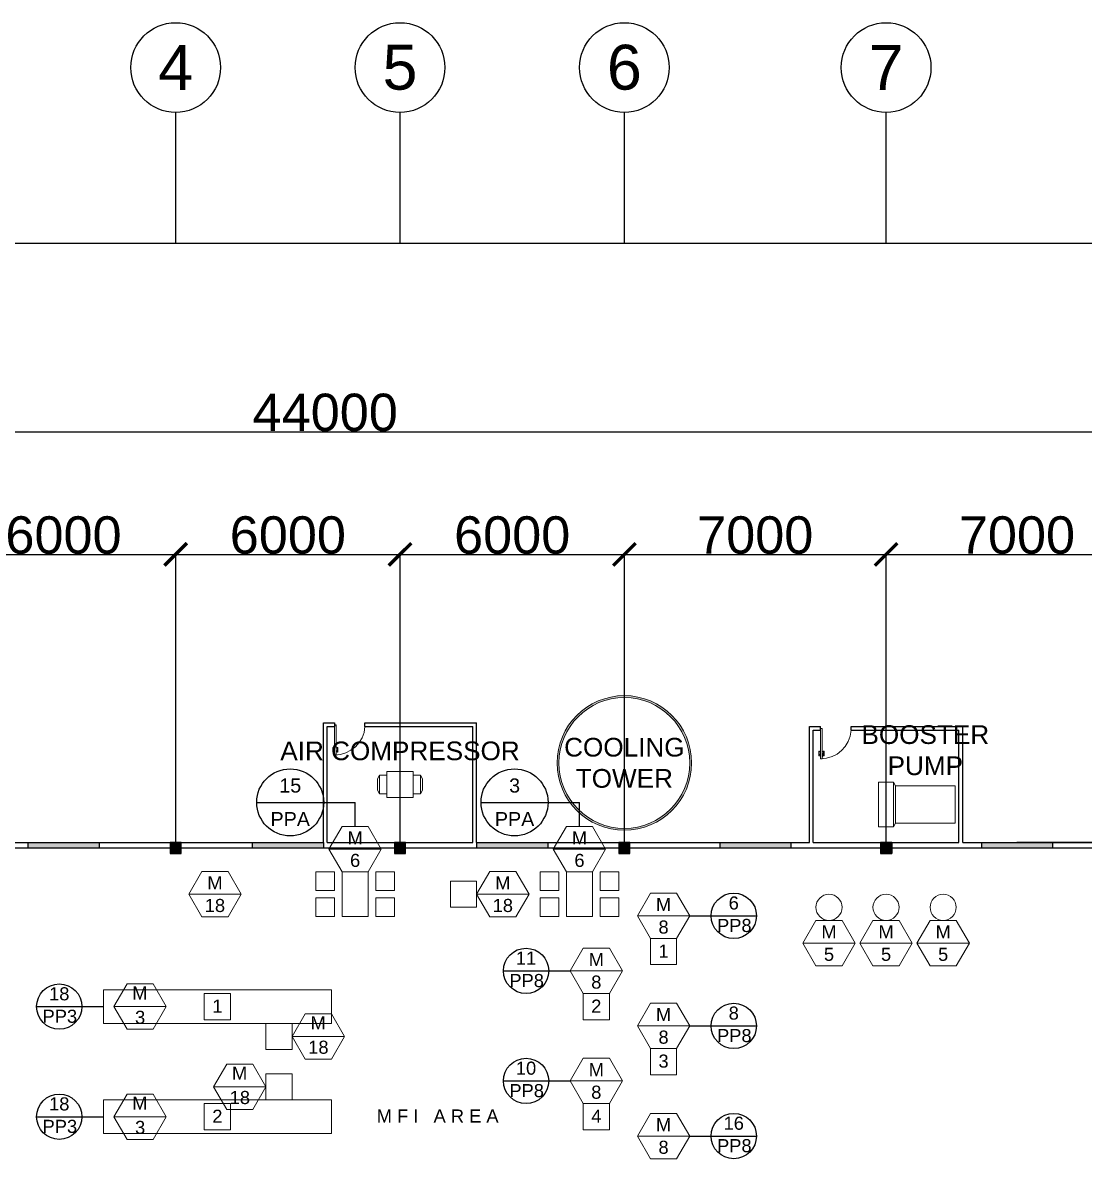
# Model space of a CAD drawing. Header units: millimetres. Extents: x 3339 to 2017737, y 4955 to 2748989.
# Drawn here: x 1591164 to 1619558, y 1300112 to 1330440 of the extents above; entities that cross this region are included whole.
import ezdxf

# ---------------------------------------------------------------- set-up
doc = ezdxf.new("R2010")
doc.units = ezdxf.units.MM
doc.header["$LTSCALE"] = 30
for name, color, linetype, lineweight in [('A-DETL-GENF', 92, 'Continuous', 13), ('A-DOOR', 31, 'Continuous', 13), ('MACHINE', 111, 'Continuous', 5)]:
    doc.layers.add(name, color=color, linetype=linetype, lineweight=lineweight)
for name, color, linetype in [('DIM LINES', 7, 'Continuous'), ('TEXT', 7, 'Continuous'), ('window', 92, 'Continuous')]:
    doc.layers.add(name, color=color, linetype=linetype)
doc.styles.get("Standard").update_dxf_attribs({"font": 'arial.ttf'})
doc.dimstyles.new('GREEN', dxfattribs={"dimtxt": 1000, "dimasz": 600, "dimexe": 0.18, "dimexo": 0.0625, "dimgap": 0.09, "dimtad": 2, "dimdec": 0, "dimzin": 0, "dimdsep": 46, "dimtxsty": 'Standard', "dimblk": 'ARCHTICK', "dimcen": 0.09, "dimclrd": 3, "dimclre": 3, "dimclrt": 2, "dimadec": 0, "dimazin": 0, "dimtfac": 1, "dimtdec": 0, "dimtofl": 0, "dimtmove": 0, "dimatfit": 3, "dimfxl": 1, "dimtolj": 1, "dimtzin": 0, "dimarcsym": 0})
pattern_1 = [(45, (1576202.29589, 1237541.24652), (-0.08838834765, 0.08838834765), [])]

# ---------------------------------------------------------------- blocks, each defined once
blk = doc.blocks.new('_ArchTick')
at = {"color": 0, "linetype": 'ByBlock', "const_width": 0.15}
blk.add_lwpolyline([(-0.5, -0.5), (0.5, 0.5)], dxfattribs=at)
blk = doc.blocks.new('*D861')
at = {"layer": 'Defpoints', "color": 0, "transparency": 16777216}
for p in [(1667256, 1324539), (1577256, 1308509), (1667256, 1301709)]:
    blk.add_point(p, dxfattribs=at)
at = {"layer": 'DIM LINES', "color": 3, "linetype": 'ByBlock', "lineweight": -2, "transparency": 16777216}
for p, q in [((1577256, 1308509), (1577256, 1324539)), ((1577256, 1324539), (1667256, 1324539)), ((1667256, 1301709), (1667256, 1324539))]:
    blk.add_line(p, q, dxfattribs=at)
at = {"layer": 'DIM LINES', "color": 3, "lineweight": -2, "transparency": 16777216, "xscale": 600, "yscale": 600, "zscale": 600, "rotation": 180}
blk.add_blockref('_ArchTick', (1577256, 1324539), dxfattribs=at)
at = {"layer": 'DIM LINES', "color": 3, "lineweight": -2, "transparency": 16777216, "xscale": 600, "yscale": 600, "zscale": 600}
blk.add_blockref('_ArchTick', (1667256, 1324539), dxfattribs=at)
at = {"layer": 'DIM LINES', "color": 2, "transparency": 16777216, "insert": (1622256, 1325050), "char_height": 1000, "attachment_point": 5}
blk.add_mtext('\\A1;90000', dxfattribs=at)
blk = doc.blocks.new('*D862')
at = {"layer": 'Defpoints', "color": 0, "transparency": 16777216}
for p in [(1621256, 1319497), (1577256, 1308509), (1621256, 1289653)]:
    blk.add_point(p, dxfattribs=at)
at = {"layer": 'DIM LINES', "color": 3, "linetype": 'ByBlock', "lineweight": -2, "transparency": 16777216}
for p, q in [((1577256, 1308509), (1577256, 1319497)), ((1577256, 1319497), (1621256, 1319497)), ((1621256, 1289654), (1621256, 1319497))]:
    blk.add_line(p, q, dxfattribs=at)
at = {"layer": 'DIM LINES', "color": 3, "lineweight": -2, "transparency": 16777216, "xscale": 600, "yscale": 600, "zscale": 600, "rotation": 180}
blk.add_blockref('_ArchTick', (1577256, 1319497), dxfattribs=at)
at = {"layer": 'DIM LINES', "color": 3, "lineweight": -2, "transparency": 16777216, "xscale": 600, "yscale": 600, "zscale": 600}
blk.add_blockref('_ArchTick', (1621256, 1319497), dxfattribs=at)
at = {"layer": 'DIM LINES', "color": 2, "transparency": 16777216, "insert": (1599256, 1320008), "char_height": 1000, "attachment_point": 5}
blk.add_mtext('\\A1;44000', dxfattribs=at)
blk = doc.blocks.new('*D669')
at = {"layer": 'Defpoints', "color": 0, "transparency": 16777216}
for p in [(1595256, 1316216), (1589256, 1308509), (1595256, 1308509)]:
    blk.add_point(p, dxfattribs=at)
at = {"layer": 'DIM LINES', "color": 3, "linetype": 'ByBlock', "lineweight": -2, "transparency": 16777216}
for p, q in [((1589256, 1308509), (1589256, 1316216)), ((1589256, 1316216), (1595256, 1316216)), ((1595256, 1308509), (1595256, 1316216))]:
    blk.add_line(p, q, dxfattribs=at)
at = {"layer": 'DIM LINES', "color": 3, "lineweight": -2, "transparency": 16777216, "xscale": 600, "yscale": 600, "zscale": 600, "rotation": 180}
blk.add_blockref('_ArchTick', (1589256, 1316216), dxfattribs=at)
at = {"layer": 'DIM LINES', "color": 3, "lineweight": -2, "transparency": 16777216, "xscale": 600, "yscale": 600, "zscale": 600}
blk.add_blockref('_ArchTick', (1595256, 1316216), dxfattribs=at)
at = {"layer": 'DIM LINES', "color": 2, "transparency": 16777216, "insert": (1592256, 1316727), "char_height": 1000, "attachment_point": 5}
blk.add_mtext('\\A1;6000', dxfattribs=at)
blk = doc.blocks.new('*D670')
at = {"layer": 'Defpoints', "color": 0, "transparency": 16777216}
for p in [(1601256, 1316216), (1595256, 1308509), (1601256, 1308509)]:
    blk.add_point(p, dxfattribs=at)
at = {"layer": 'DIM LINES', "color": 3, "linetype": 'ByBlock', "lineweight": -2, "transparency": 16777216}
for p, q in [((1595256, 1308509), (1595256, 1316217)), ((1595256, 1316216), (1601256, 1316216)), ((1601256, 1308509), (1601256, 1316217))]:
    blk.add_line(p, q, dxfattribs=at)
at = {"layer": 'DIM LINES', "color": 3, "lineweight": -2, "transparency": 16777216, "xscale": 600, "yscale": 600, "zscale": 600, "rotation": 180}
blk.add_blockref('_ArchTick', (1595256, 1316216), dxfattribs=at)
at = {"layer": 'DIM LINES', "color": 3, "lineweight": -2, "transparency": 16777216, "xscale": 600, "yscale": 600, "zscale": 600}
blk.add_blockref('_ArchTick', (1601256, 1316216), dxfattribs=at)
at = {"layer": 'DIM LINES', "color": 2, "transparency": 16777216, "insert": (1598256, 1316727), "char_height": 1000, "attachment_point": 5}
blk.add_mtext('\\A1;6000', dxfattribs=at)
blk = doc.blocks.new('*D671')
at = {"layer": 'Defpoints', "color": 0, "transparency": 16777216}
for p in [(1607256, 1316216), (1601256, 1308509), (1607256, 1308509)]:
    blk.add_point(p, dxfattribs=at)
at = {"layer": 'DIM LINES', "color": 3, "linetype": 'ByBlock', "lineweight": -2, "transparency": 16777216}
for p, q in [((1601256, 1308509), (1601256, 1316217)), ((1601256, 1316216), (1607256, 1316216)), ((1607256, 1308509), (1607256, 1316217))]:
    blk.add_line(p, q, dxfattribs=at)
at = {"layer": 'DIM LINES', "color": 3, "lineweight": -2, "transparency": 16777216, "xscale": 600, "yscale": 600, "zscale": 600, "rotation": 180}
blk.add_blockref('_ArchTick', (1601256, 1316216), dxfattribs=at)
at = {"layer": 'DIM LINES', "color": 3, "lineweight": -2, "transparency": 16777216, "xscale": 600, "yscale": 600, "zscale": 600}
blk.add_blockref('_ArchTick', (1607256, 1316216), dxfattribs=at)
at = {"layer": 'DIM LINES', "color": 2, "transparency": 16777216, "insert": (1604256, 1316727), "char_height": 1000, "attachment_point": 5}
blk.add_mtext('\\A1;6000', dxfattribs=at)
blk = doc.blocks.new('*D672')
at = {"layer": 'Defpoints', "color": 0, "transparency": 16777216}
for p in [(1614256, 1316216), (1607256, 1308509), (1614256, 1308509)]:
    blk.add_point(p, dxfattribs=at)
at = {"layer": 'DIM LINES', "color": 3, "linetype": 'ByBlock', "lineweight": -2, "transparency": 16777216}
for p, q in [((1607256, 1308509), (1607256, 1316217)), ((1607256, 1316216), (1614256, 1316216)), ((1614256, 1308509), (1614256, 1316217))]:
    blk.add_line(p, q, dxfattribs=at)
at = {"layer": 'DIM LINES', "color": 3, "lineweight": -2, "transparency": 16777216, "xscale": 600, "yscale": 600, "zscale": 600, "rotation": 180}
blk.add_blockref('_ArchTick', (1607256, 1316216), dxfattribs=at)
at = {"layer": 'DIM LINES', "color": 3, "lineweight": -2, "transparency": 16777216, "xscale": 600, "yscale": 600, "zscale": 600}
blk.add_blockref('_ArchTick', (1614256, 1316216), dxfattribs=at)
at = {"layer": 'DIM LINES', "color": 2, "transparency": 16777216, "insert": (1610756, 1316727), "char_height": 1000, "attachment_point": 5}
blk.add_mtext('\\A1;7000', dxfattribs=at)
blk = doc.blocks.new('*D673')
at = {"layer": 'Defpoints', "color": 0, "transparency": 16777216}
for p in [(1621256, 1316216), (1614256, 1308509), (1621256, 1308509)]:
    blk.add_point(p, dxfattribs=at)
at = {"layer": 'DIM LINES', "color": 3, "linetype": 'ByBlock', "lineweight": -2, "transparency": 16777216}
for p, q in [((1614256, 1308509), (1614256, 1316217)), ((1614256, 1316216), (1621256, 1316216)), ((1621256, 1308509), (1621256, 1316217))]:
    blk.add_line(p, q, dxfattribs=at)
at = {"layer": 'DIM LINES', "color": 3, "lineweight": -2, "transparency": 16777216, "xscale": 600, "yscale": 600, "zscale": 600, "rotation": 180}
blk.add_blockref('_ArchTick', (1614256, 1316216), dxfattribs=at)
at = {"layer": 'DIM LINES', "color": 3, "lineweight": -2, "transparency": 16777216, "xscale": 600, "yscale": 600, "zscale": 600}
blk.add_blockref('_ArchTick', (1621256, 1316216), dxfattribs=at)
at = {"layer": 'DIM LINES', "color": 2, "transparency": 16777216, "insert": (1617756, 1316727), "char_height": 1000, "attachment_point": 5}
blk.add_mtext('\\A1;7000', dxfattribs=at)
blk = doc.blocks.new('CIRCLE MACHINE')
at = {"layer": 'MACHINE'}
blk.add_circle((622326, 69232), 350, dxfattribs=at)
blk = doc.blocks.new('AIR COMPRESSOR')
at = {"layer": 'MACHINE'}
for p, q in [((610503, 72868), (611203, 72868)), ((610503, 72168), (610503, 72868)), ((611203, 72868), (611203, 72168)), ((610253, 72668), (610303, 72768)), ((610253, 72668), (610253, 72368)), ((610503, 72768), (610303, 72768)), ((610303, 72768), (610303, 72268)), ((610503, 72268), (610503, 72768)), ((611403, 72768), (611203, 72768)), ((611203, 72768), (611203, 72268)), ((611403, 72268), (611403, 72768)), ((611453, 72668), (611403, 72768)), ((611453, 72668), (611453, 72368)), ((610253, 72368), (610303, 72268)), ((610303, 72268), (610503, 72268)), ((611203, 72268), (611403, 72268)), ((611453, 72368), (611403, 72268)), ((611203, 72168), (610503, 72168))]:
    blk.add_line(p, q, dxfattribs=at)
blk = doc.blocks.new('COOLING TOWER')
at = {"layer": 'MACHINE'}
h = blk.add_hatch(dxfattribs=at)
h.set_pattern_fill('ANSI31', color=256)
h.set_pattern_definition([(45, (0, 0), (-0.088388347648, 0.088388347648), [])])
h.paths.add_polyline_path([(615053, 73095, 1), (618653, 73095, 1)])
h.paths.add_polyline_path([(618603, 73095, -1), (615103, 73095, -1)], flags=16)
for radius in [1800, 1750]:
    blk.add_circle((616853, 73095), radius, dxfattribs=at)
blk = doc.blocks.new('BOOSTER PUMP')
at = {"layer": 'MACHINE'}
for p, q in [((623652, 71382), (623652, 72582)), ((623652, 72582), (624052, 72582)), ((624052, 71382), (624052, 72582)), ((624102, 72482), (624052, 72582)), ((625702, 72482), (624102, 72482)), ((624102, 71482), (624102, 72482)), ((625702, 71482), (625702, 72482)), ((624052, 71382), (623652, 71382)), ((624102, 71482), (624052, 71382)), ((624102, 71482), (625702, 71482))]:
    blk.add_line(p, q, dxfattribs=at)

msp = doc.modelspace()

# ---------------------------------------------------------------- hatches: boundary and pattern name
h = msp.add_hatch(color=2)
h.dxf.hatch_style = 1
h.paths.add_polyline_path([(1595405.787, 1308509.357), (1595105.787, 1308509.357), (1595105.787, 1308209.357), (1595405.787, 1308209.357)])
h = msp.add_hatch(color=2)
h.dxf.hatch_style = 1
h.paths.add_polyline_path([(1601405.787, 1308509.357), (1601105.787, 1308509.357), (1601105.787, 1308209.357), (1601405.787, 1308209.357)])
h = msp.add_hatch(color=2)
h.dxf.hatch_style = 1
h.paths.add_polyline_path([(1607405.787, 1308509.357), (1607105.787, 1308509.357), (1607105.787, 1308209.357), (1607405.787, 1308209.357)])
h = msp.add_hatch(color=2)
h.dxf.hatch_style = 1
h.paths.add_polyline_path([(1614405.787, 1308509.357), (1614105.787, 1308509.357), (1614105.787, 1308209.357), (1614405.787, 1308209.357)])
at = {"layer": 'window'}
h = msp.add_hatch(dxfattribs=at)
h.set_pattern_fill('ANSI31', color=256)
h.set_pattern_definition(pattern_1)
h.paths.add_polyline_path([(1593205.787, 1308509.357), (1591305.787, 1308509.357), (1591305.787, 1308359.357), (1593205.787, 1308359.357)])
h = msp.add_hatch(dxfattribs=at)
h.set_pattern_fill('ANSI31', color=256)
h.set_pattern_definition(pattern_1)
h.paths.add_polyline_path([(1599205.787, 1308509.357), (1597305.787, 1308509.357), (1597305.787, 1308359.357), (1599205.787, 1308359.357)])
h = msp.add_hatch(dxfattribs=at)
h.set_pattern_fill('ANSI31', color=256)
h.set_pattern_definition(pattern_1)
h.paths.add_polyline_path([(1605205.787, 1308509.357), (1603305.787, 1308509.357), (1603305.787, 1308359.357), (1605205.787, 1308359.357)])
h = msp.add_hatch(dxfattribs=at)
h.set_pattern_fill('ANSI31', color=256)
h.set_pattern_definition(pattern_1)
h.paths.add_polyline_path([(1611705.787, 1308509.357), (1609805.787, 1308509.357), (1609805.787, 1308359.357), (1611705.787, 1308359.357)])
h = msp.add_hatch(dxfattribs=at)
h.set_pattern_fill('ANSI31', color=256)
h.set_pattern_definition(pattern_1)
h.paths.add_polyline_path([(1618705.787, 1308509.357), (1616805.787, 1308509.357), (1616805.787, 1308359.357), (1618705.787, 1308359.357)])

# ---------------------------------------------------------------- linework, layer by layer
for p, q in [((1595255.787, 1324539.478), (1595255.787, 1328039.478)), ((1601255.787, 1324539.478), (1601255.787, 1328039.478)), ((1607255.787, 1324539.838), (1607255.787, 1328039.838)), ((1614255.787, 1324539.478), (1614255.787, 1328039.478)), ((1599205.787, 1308509.357), (1599205.787, 1311709.357)), ((1599205.787, 1311709.357), (1599505.787, 1311709.357)), ((1599505.787, 1311709.357), (1599505.787, 1311609.357)), ((1600318.25, 1311709.357), (1603305.787, 1311709.357)), ((1600318.25, 1311609.357), (1600318.25, 1311709.357)), ((1603305.787, 1308509.357), (1603305.787, 1311709.357)), ((1599305.787, 1308509.357), (1599305.787, 1311609.357)), ((1599305.787, 1308509.357), (1599305.787, 1311609.357)), ((1599305.787, 1311609.357), (1599505.787, 1311609.357)), ((1599505.787, 1311659.357), (1599545.787, 1311659.357)), ((1600318.25, 1311609.357), (1603205.787, 1311609.357)), ((1603205.787, 1308509.357), (1603205.787, 1311609.357)), ((1612205.787, 1308509.357), (1612205.787, 1311609.357)), ((1612205.787, 1311609.357), (1612505.787, 1311609.357)), ((1612305.787, 1308509.357), (1612305.787, 1311509.357)), ((1612305.787, 1311509.357), (1612505.787, 1311509.357)), ((1612505.787, 1311509.357), (1612505.787, 1311609.357)), ((1613318.25, 1311609.357), (1616305.787, 1311609.357)), ((1613318.25, 1311509.357), (1613318.25, 1311609.357)), ((1613318.25, 1311509.357), (1616205.787, 1311509.357)), ((1616205.787, 1308509.357), (1616205.787, 1311509.357)), ((1616305.787, 1308509.357), (1616305.787, 1311609.357)), ((1597422.355, 1309581.504), (1599222.355, 1309581.504)), ((1599222.355, 1309581.504), (1600055.787, 1309581.504)), ((1600055.787, 1308936.108), (1600055.787, 1309581.504)), ((1603422.355, 1309581.504), (1605222.355, 1309581.504)), ((1605222.355, 1309581.504), (1606055.787, 1309581.504)), ((1606055.787, 1308936.108), (1606055.787, 1309581.504)), ((1620249.911, 1308359.357), (1590111.662, 1308359.357)), ((1609004.463, 1306546.227), (1609576.371, 1306546.227)), ((1609576.371, 1306546.227), (1610788.807, 1306546.227)), ((1604021.443, 1305073.553), (1605233.879, 1305073.553)), ((1605233.879, 1305073.553), (1605805.787, 1305073.553)), ((1591537.009, 1304117.335), (1592749.445, 1304117.335)), ((1592749.445, 1304117.335), (1593321.353, 1304117.335)), ((1609004.463, 1303600.878), (1609576.371, 1303600.878)), ((1609576.371, 1303600.878), (1610788.807, 1303600.878)), ((1604021.443, 1302128.204), (1605233.879, 1302128.204)), ((1605233.879, 1302128.204), (1605805.787, 1302128.204)), ((1591537.009, 1301171.986), (1592749.445, 1301171.986)), ((1592749.445, 1301171.986), (1593321.353, 1301171.986)), ((1609004.463, 1300655.529), (1609576.371, 1300655.529)), ((1609576.371, 1300655.529), (1610788.807, 1300655.529))]:
    msp.add_line(p, q)
at = {"color": 0}
for p, q in [((1590111.662, 1308509.357), (1599205.787, 1308509.357)), ((1599305.787, 1308509.357), (1603205.787, 1308509.357)), ((1603305.787, 1308509.357), (1612205.787, 1308509.357)), ((1612305.787, 1308509.357), (1616205.787, 1308509.357)), ((1614255.787, 1308509.357), (1614405.787, 1308509.357)), ((1614405.787, 1308509.357), (1614405.787, 1308209.357)), ((1616305.787, 1308509.357), (1620249.911, 1308509.357)), ((1620249.911, 1308509.357), (1617755.787, 1308509.357))]:
    msp.add_line(p, q, dxfattribs=at)
for points in [[(1595405.787, 1308509.357), (1595105.787, 1308509.357), (1595105.787, 1308209.357), (1595405.787, 1308209.357), (1595405.787, 1308509.357)], [(1601405.787, 1308509.357), (1601105.787, 1308509.357), (1601105.787, 1308209.357), (1601405.787, 1308209.357), (1601405.787, 1308509.357)], [(1607405.787, 1308509.357), (1607105.787, 1308509.357), (1607105.787, 1308209.357), (1607405.787, 1308209.357), (1607405.787, 1308509.357)], [(1614405.787, 1308509.357), (1614105.787, 1308509.357), (1614105.787, 1308209.357), (1614405.787, 1308209.357), (1614405.787, 1308509.357)]]:
    msp.add_lwpolyline(points, close=True)
at = {"color": 1}
for centre in [(1595255.787, 1329239.478), (1601255.787, 1329239.478), (1607255.787, 1329239.838), (1614255.787, 1329239.478)]:
    msp.add_circle(centre, 1200, dxfattribs=at)
for centre, radius in [((1598318.626, 1309581.504), 896.27), ((1604318.626, 1309581.504), 896.27), ((1610182.589, 1306546.227), 606.218), ((1604627.661, 1305073.553), 606.218), ((1592143.227, 1304117.335), 606.218), ((1610182.589, 1303600.878), 606.218), ((1604627.661, 1302128.204), 606.218), ((1592143.227, 1301171.986), 606.218), ((1610182.589, 1300655.529), 606.218)]:
    msp.add_circle(centre, radius)
at = {"layer": 'A-DETL-GENF'}
for p, q in [((1599454.987, 1311046.815), (1599454.987, 1310964.407)), ((1599474.148, 1311046.815), (1599454.987, 1311046.815)), ((1599466.434, 1311034.96), (1599454.987, 1311046.407)), ((1599454.987, 1310964.407), (1599466.434, 1310964.407)), ((1599467.687, 1310964.407), (1599454.987, 1310964.407)), ((1599454.987, 1310964.407), (1599454.987, 1310926.307)), ((1599454.987, 1310926.307), (1599467.687, 1310926.307)), ((1599466.434, 1310964.407), (1599466.434, 1311034.96)), ((1599466.434, 1311034.96), (1599474.148, 1311034.96)), ((1599467.687, 1310926.307), (1599467.687, 1310964.407)), ((1599467.687, 1310961.232), (1599467.687, 1310929.482)), ((1599499.437, 1310961.232), (1599467.687, 1310961.232)), ((1599467.687, 1310929.482), (1599499.437, 1310929.482)), ((1599474.148, 1311034.96), (1599474.148, 1311046.815)), ((1599505.787, 1311002.507), (1599499.437, 1310996.157)), ((1599499.437, 1310996.157), (1599499.437, 1310894.557)), ((1599499.437, 1310929.482), (1599499.437, 1310961.232)), ((1599499.437, 1310894.557), (1599505.787, 1310888.207)), ((1599505.787, 1310888.207), (1599505.787, 1311002.507)), ((1599552.137, 1310996.157), (1599545.787, 1311002.507)), ((1599545.787, 1311002.507), (1599545.787, 1310888.207)), ((1599545.787, 1310888.207), (1599552.137, 1310894.557)), ((1599552.137, 1310894.557), (1599552.137, 1310996.157)), ((1599583.887, 1310961.232), (1599552.137, 1310961.232)), ((1599552.137, 1310961.232), (1599552.137, 1310929.482)), ((1599552.137, 1310929.482), (1599583.887, 1310929.482)), ((1599596.587, 1311046.815), (1599577.426, 1311046.815)), ((1599577.426, 1311046.815), (1599577.426, 1311034.96)), ((1599577.426, 1311034.96), (1599585.14, 1311034.96)), ((1599583.887, 1310964.407), (1599583.887, 1310926.307)), ((1599596.587, 1310964.407), (1599583.887, 1310964.407)), ((1599583.887, 1310929.482), (1599583.887, 1310961.232)), ((1599583.887, 1310926.307), (1599596.587, 1310926.307)), ((1599585.14, 1311034.96), (1599596.587, 1311046.407)), ((1599585.14, 1311034.96), (1599585.14, 1310964.407)), ((1599585.14, 1310964.407), (1599596.587, 1310964.407)), ((1599596.587, 1310964.407), (1599596.587, 1311046.815)), ((1599596.587, 1310926.307), (1599596.587, 1310964.407)), ((1612454.987, 1310946.815), (1612454.987, 1310864.407)), ((1612474.148, 1310946.815), (1612454.987, 1310946.815)), ((1612466.434, 1310934.96), (1612454.987, 1310946.407)), ((1612454.987, 1310864.407), (1612466.434, 1310864.407)), ((1612467.687, 1310864.407), (1612454.987, 1310864.407)), ((1612454.987, 1310864.407), (1612454.987, 1310826.307)), ((1612454.987, 1310826.307), (1612467.687, 1310826.307)), ((1612466.434, 1310864.407), (1612466.434, 1310934.96)), ((1612466.434, 1310934.96), (1612474.148, 1310934.96)), ((1612467.687, 1310826.307), (1612467.687, 1310864.407)), ((1612467.687, 1310861.232), (1612467.687, 1310829.482)), ((1612499.437, 1310861.232), (1612467.687, 1310861.232)), ((1612467.687, 1310829.482), (1612499.437, 1310829.482)), ((1612474.148, 1310934.96), (1612474.148, 1310946.815)), ((1612505.787, 1310902.507), (1612499.437, 1310896.157)), ((1612499.437, 1310896.157), (1612499.437, 1310794.557)), ((1612499.437, 1310829.482), (1612499.437, 1310861.232)), ((1612499.437, 1310794.557), (1612505.787, 1310788.207)), ((1612505.787, 1310788.207), (1612505.787, 1310902.507)), ((1612552.137, 1310896.157), (1612545.787, 1310902.507)), ((1612545.787, 1310902.507), (1612545.787, 1310788.207)), ((1612545.787, 1310788.207), (1612552.137, 1310794.557)), ((1612552.137, 1310794.557), (1612552.137, 1310896.157)), ((1612583.887, 1310861.232), (1612552.137, 1310861.232)), ((1612552.137, 1310861.232), (1612552.137, 1310829.482)), ((1612552.137, 1310829.482), (1612583.887, 1310829.482)), ((1612596.587, 1310946.815), (1612577.426, 1310946.815)), ((1612577.426, 1310946.815), (1612577.426, 1310934.96)), ((1612577.426, 1310934.96), (1612585.14, 1310934.96)), ((1612583.887, 1310864.407), (1612583.887, 1310826.307)), ((1612596.587, 1310864.407), (1612583.887, 1310864.407)), ((1612583.887, 1310829.482), (1612583.887, 1310861.232)), ((1612583.887, 1310826.307), (1612596.587, 1310826.307)), ((1612585.14, 1310934.96), (1612596.587, 1310946.407)), ((1612585.14, 1310934.96), (1612585.14, 1310864.407)), ((1612585.14, 1310864.407), (1612596.587, 1310864.407)), ((1612596.587, 1310864.407), (1612596.587, 1310946.815)), ((1612596.587, 1310826.307), (1612596.587, 1310864.407))]:
    msp.add_line(p, q, dxfattribs=at)
at = {"layer": 'A-DOOR', "lineweight": 18}
for p, q in [((1599545.787, 1311659.357), (1599505.787, 1311659.357)), ((1599505.787, 1311659.357), (1599505.787, 1310845.357)), ((1599545.787, 1310845.357), (1599545.787, 1311659.357)), ((1612545.787, 1311559.357), (1612505.787, 1311559.357)), ((1612505.787, 1311559.357), (1612505.787, 1310745.357)), ((1612545.787, 1310745.357), (1612545.787, 1311559.357)), ((1599505.787, 1310845.357), (1599545.787, 1310845.357)), ((1612505.787, 1310745.357), (1612545.787, 1310745.357))]:
    msp.add_line(p, q, dxfattribs=at)
at = {"layer": 'A-DOOR'}
for centre in [(1599505.787, 1311659.357), (1612505.787, 1311559.357)]:
    msp.add_arc(centre, 814, 270, 356.4783863, dxfattribs=at)
at = {"layer": 'MACHINE'}
for p, q in [((1599355.787, 1308329.891), (1600755.787, 1308329.891)), ((1605355.787, 1308329.891), (1606755.787, 1308329.891)), ((1599005.787, 1307223.673), (1599005.787, 1307723.673)), ((1599005.787, 1307723.673), (1599505.787, 1307723.673)), ((1599505.787, 1307723.673), (1599505.787, 1307223.673)), ((1599705.787, 1306523.673), (1599705.787, 1307723.673)), ((1599705.787, 1307723.673), (1600405.787, 1307723.673)), ((1600405.787, 1307723.673), (1600405.787, 1306523.673)), ((1600605.787, 1307223.673), (1600605.787, 1307723.673)), ((1600605.787, 1307723.673), (1601105.787, 1307723.673)), ((1601105.787, 1307723.673), (1601105.787, 1307223.673)), ((1602605.787, 1307473.673), (1603305.787, 1307473.673)), ((1602605.787, 1306773.673), (1602605.787, 1307473.673)), ((1603305.787, 1307473.673), (1603305.787, 1306773.673)), ((1605005.787, 1307223.673), (1605005.787, 1307723.673)), ((1605005.787, 1307723.673), (1605505.787, 1307723.673)), ((1605505.787, 1307723.673), (1605505.787, 1307223.673)), ((1605705.787, 1306523.673), (1605705.787, 1307723.673)), ((1605705.787, 1307723.673), (1606405.787, 1307723.673)), ((1606405.787, 1307723.673), (1606405.787, 1306523.673)), ((1606605.787, 1307223.673), (1606605.787, 1307723.673)), ((1606605.787, 1307723.673), (1607105.787, 1307723.673)), ((1607105.787, 1307723.673), (1607105.787, 1307223.673)), ((1599505.787, 1307223.673), (1599005.787, 1307223.673)), ((1601105.787, 1307223.673), (1600605.787, 1307223.673)), ((1605505.787, 1307223.673), (1605005.787, 1307223.673)), ((1607105.787, 1307223.673), (1606605.787, 1307223.673)), ((1595605.787, 1307123.673), (1597005.787, 1307123.673)), ((1599005.787, 1306523.673), (1599005.787, 1307023.673)), ((1599005.787, 1307023.673), (1599505.787, 1307023.673)), ((1599505.787, 1307023.673), (1599505.787, 1306523.673)), ((1600605.787, 1306523.673), (1600605.787, 1307023.673)), ((1600605.787, 1307023.673), (1601105.787, 1307023.673)), ((1601105.787, 1307023.673), (1601105.787, 1306523.673)), ((1603305.787, 1307123.673), (1604705.787, 1307123.673)), ((1605005.787, 1306523.673), (1605005.787, 1307023.673)), ((1605005.787, 1307023.673), (1605505.787, 1307023.673)), ((1605505.787, 1307023.673), (1605505.787, 1306523.673)), ((1606605.787, 1306523.673), (1606605.787, 1307023.673)), ((1606605.787, 1307023.673), (1607105.787, 1307023.673)), ((1607105.787, 1307023.673), (1607105.787, 1306523.673)), ((1599505.787, 1306523.673), (1599005.787, 1306523.673)), ((1600405.787, 1306523.673), (1599705.787, 1306523.673)), ((1601105.787, 1306523.673), (1600605.787, 1306523.673)), ((1603305.787, 1306773.673), (1602605.787, 1306773.673)), ((1605505.787, 1306523.673), (1605005.787, 1306523.673)), ((1606405.787, 1306523.673), (1605705.787, 1306523.673)), ((1607105.787, 1306523.673), (1606605.787, 1306523.673)), ((1607604.463, 1306546.227), (1609004.463, 1306546.227)), ((1607954.463, 1305940.009), (1608654.463, 1305940.009)), ((1607954.463, 1305240.009), (1607954.463, 1305940.009)), ((1608654.463, 1305940.009), (1608654.463, 1305240.009)), ((1612028.822, 1305817.455), (1613428.822, 1305817.455)), ((1613555.787, 1305817.455), (1614955.787, 1305817.455)), ((1615082.751, 1305817.455), (1616482.751, 1305817.455)), ((1605805.787, 1305073.553), (1607205.787, 1305073.553)), ((1608654.463, 1305240.009), (1607954.463, 1305240.009)), ((1599421.353, 1304567.335), (1593321.353, 1304567.335)), ((1593321.353, 1304567.335), (1593321.353, 1303667.335)), ((1596021.353, 1304467.335), (1596721.353, 1304467.335)), ((1596021.353, 1303767.335), (1596021.353, 1304467.335)), ((1596721.353, 1304467.335), (1596721.353, 1303767.335)), ((1599421.353, 1303667.335), (1599421.353, 1304567.335)), ((1606155.787, 1304467.335), (1606855.787, 1304467.335)), ((1606155.787, 1303767.335), (1606155.787, 1304467.335)), ((1606855.787, 1304467.335), (1606855.787, 1303767.335)), ((1593604.205, 1304117.335), (1595004.205, 1304117.335)), ((1593321.353, 1303667.335), (1599421.353, 1303667.335)), ((1596721.353, 1303767.335), (1596021.353, 1303767.335)), ((1598371.353, 1303667.335), (1597371.353, 1303667.335)), ((1597671.353, 1303667.335), (1598371.353, 1303667.335)), ((1597671.353, 1302967.335), (1597671.353, 1303667.335)), ((1598371.353, 1303667.335), (1598371.353, 1302967.335)), ((1606855.787, 1303767.335), (1606155.787, 1303767.335)), ((1607604.463, 1303600.878), (1609004.463, 1303600.878)), ((1598371.353, 1303317.335), (1599771.353, 1303317.335)), ((1598371.353, 1302967.335), (1597671.353, 1302967.335)), ((1607954.463, 1302994.66), (1608654.463, 1302994.66)), ((1607954.463, 1302294.66), (1607954.463, 1302994.66)), ((1608654.463, 1302994.66), (1608654.463, 1302294.66)), ((1597671.353, 1302321.986), (1598371.353, 1302321.986)), ((1597671.353, 1301621.986), (1597671.353, 1302321.986)), ((1598371.353, 1302321.986), (1598371.353, 1301621.986)), ((1608654.463, 1302294.66), (1607954.463, 1302294.66)), ((1596271.353, 1301971.986), (1597671.353, 1301971.986)), ((1605805.787, 1302128.204), (1607205.787, 1302128.204)), ((1599421.353, 1301621.986), (1593321.353, 1301621.986)), ((1593321.353, 1301621.986), (1593321.353, 1300721.986)), ((1596021.353, 1301521.986), (1596721.353, 1301521.986)), ((1596021.353, 1300821.986), (1596021.353, 1301521.986)), ((1596721.353, 1301521.986), (1596721.353, 1300821.986)), ((1598371.353, 1301621.986), (1597671.353, 1301621.986)), ((1599421.353, 1300721.986), (1599421.353, 1301621.986)), ((1606155.787, 1301521.986), (1606855.787, 1301521.986)), ((1606155.787, 1300821.986), (1606155.787, 1301521.986)), ((1606855.787, 1301521.986), (1606855.787, 1300821.986)), ((1593604.205, 1301171.986), (1595004.205, 1301171.986)), ((1596721.353, 1300821.986), (1596021.353, 1300821.986)), ((1606855.787, 1300821.986), (1606155.787, 1300821.986)), ((1593321.353, 1300721.986), (1599421.353, 1300721.986)), ((1607604.463, 1300655.529), (1609004.463, 1300655.529))]:
    msp.add_line(p, q, dxfattribs=at)
for points in [[(1599705.787, 1308936.108), (1599355.787, 1308329.891), (1599705.787, 1307723.673), (1600405.787, 1307723.673), (1600755.787, 1308329.891), (1600405.787, 1308936.108)], [(1605705.787, 1308936.108), (1605355.787, 1308329.891), (1605705.787, 1307723.673), (1606405.787, 1307723.673), (1606755.787, 1308329.891), (1606405.787, 1308936.108)], [(1595955.787, 1307729.891), (1595605.787, 1307123.673), (1595955.787, 1306517.455), (1596655.787, 1306517.455), (1597005.787, 1307123.673), (1596655.787, 1307729.891)], [(1603655.787, 1307729.891), (1603305.787, 1307123.673), (1603655.787, 1306517.455), (1604355.787, 1306517.455), (1604705.787, 1307123.673), (1604355.787, 1307729.891)], [(1607954.463, 1307152.445), (1607604.463, 1306546.227), (1607954.463, 1305940.009), (1608654.463, 1305940.009), (1609004.463, 1306546.227), (1608654.463, 1307152.445)], [(1612378.822, 1306423.673), (1612028.822, 1305817.455), (1612378.822, 1305211.237), (1613078.822, 1305211.237), (1613428.822, 1305817.455), (1613078.822, 1306423.673)], [(1613905.787, 1306423.673), (1613555.787, 1305817.455), (1613905.787, 1305211.237), (1614605.787, 1305211.237), (1614955.787, 1305817.455), (1614605.787, 1306423.673)], [(1615432.751, 1306423.673), (1615082.751, 1305817.455), (1615432.751, 1305211.237), (1616132.751, 1305211.237), (1616482.751, 1305817.455), (1616132.751, 1306423.673)], [(1606155.787, 1305679.77), (1605805.787, 1305073.553), (1606155.787, 1304467.335), (1606855.787, 1304467.335), (1607205.787, 1305073.553), (1606855.787, 1305679.77)], [(1593954.205, 1304723.553), (1593604.205, 1304117.335), (1593954.205, 1303511.117), (1594654.205, 1303511.117), (1595004.205, 1304117.335), (1594654.205, 1304723.553)], [(1607954.463, 1304207.096), (1607604.463, 1303600.878), (1607954.463, 1302994.66), (1608654.463, 1302994.66), (1609004.463, 1303600.878), (1608654.463, 1304207.096)], [(1598721.353, 1303923.553), (1598371.353, 1303317.335), (1598721.353, 1302711.117), (1599421.353, 1302711.117), (1599771.353, 1303317.335), (1599421.353, 1303923.553)], [(1596621.353, 1302578.204), (1596271.353, 1301971.986), (1596621.353, 1301365.768), (1597321.353, 1301365.768), (1597671.353, 1301971.986), (1597321.353, 1302578.204)], [(1606155.787, 1302734.421), (1605805.787, 1302128.204), (1606155.787, 1301521.986), (1606855.787, 1301521.986), (1607205.787, 1302128.204), (1606855.787, 1302734.421)], [(1593954.205, 1301778.204), (1593604.205, 1301171.986), (1593954.205, 1300565.768), (1594654.205, 1300565.768), (1595004.205, 1301171.986), (1594654.205, 1301778.204)], [(1607954.463, 1301261.747), (1607604.463, 1300655.529), (1607954.463, 1300049.311), (1608654.463, 1300049.311), (1609004.463, 1300655.529), (1608654.463, 1301261.747)]]:
    msp.add_lwpolyline(points, close=True, dxfattribs=at)
for centre in [(1614255.787, 1306773.673), (1615782.751, 1306773.673)]:
    msp.add_circle(centre, 350, dxfattribs=at)
at = {"layer": 'window'}
for p, q in [((1591305.787, 1308509.357), (1591305.787, 1308359.357)), ((1593205.787, 1308509.357), (1593205.787, 1308359.357)), ((1597305.787, 1308509.357), (1597305.787, 1308359.357)), ((1599205.787, 1308509.357), (1599205.787, 1308359.357)), ((1603305.787, 1308509.357), (1603305.787, 1308359.357)), ((1605205.787, 1308509.357), (1605205.787, 1308359.357)), ((1609805.787, 1308509.357), (1609805.787, 1308359.357)), ((1611705.787, 1308509.357), (1611705.787, 1308359.357)), ((1616805.787, 1308509.357), (1616805.787, 1308359.357)), ((1618705.787, 1308509.357), (1618705.787, 1308359.357))]:
    msp.add_line(p, q, dxfattribs=at)

# ---------------------------------------------------------------- block references
for name in ['COOLING TOWER', 'AIR COMPRESSOR', 'BOOSTER PUMP']:
    msp.add_blockref(name, (990403.136, 1237541.247))
at = {"layer": 'MACHINE'}
msp.add_blockref('CIRCLE MACHINE', (990403.136, 1237541.247), dxfattribs=at)

# ---------------------------------------------------------------- texts
at = {"color": 1, "char_height": 1200, "attachment_point": 5}
for s, insert in [('4', (1595255.787, 1329239.478)), ('5', (1601255.787, 1329239.478)), ('6', (1607255.787, 1329239.838)), ('7', (1614255.787, 1329239.478))]:
    msp.add_mtext_dynamic_manual_height_columns(s, width=2400, gutter_width=1, heights=[2400], dxfattribs=dict(at, insert=insert))
for s, width, gutter_width, insert, char_height, attachment_point in [('\\pxqc,t0.39537;BOOSTER PUMP', 377.35925, 1886.796, (1615305.207, 1310973.506), 500, 5), ('\\pxqc,t0.39537;AIR COMPRESSOR', 6621.90872, 1886.796, (1601255.787, 1310955.31), 500, 5), ('\\pxqc,t0.39537;COOLING TOWER', 377.35925, 1886.796, (1607255.787, 1310636.471), 500, 5), ('15', 1374.9656, 1886.796, (1598320.491, 1310029.639), 377.3592, 5), ('3', 1374.9656, 1886.796, (1604320.491, 1310029.639), 377.359, 5), ('\\pxqc,t0.39537;PPA', 377.35925, 1886.796, (1598320.491, 1309133.369), 377.35925, 5), ('\\pxqc,t0.39537;PPA', 377.35925, 1886.796, (1604320.491, 1309133.369), 377.35925, 5), ('\\pxqc;6', 940.36339, 2757.711, (1609711.452, 1307063.943), 350, 1), ('\\pxqc,t0.39537;PP8', 377.35925, 1886.796, (1610009.039, 1306462.843), 350, 1), ('\\pxqc;11', 940.36339, 2757.711, (1604156.523, 1305591.268), 350, 1), ('\\pxqc,t0.39537;PP8', 377.35925, 1886.796, (1604454.111, 1304990.169), 350, 1), ('\\pxqc;18', 940.36339, 2757.711, (1591672.09, 1304635.051), 350, 1), ('\\pxqc;8', 940.36339, 2757.711, (1609711.452, 1304118.594), 350, 1), ('\\pxqc,t0.39537;PP3', 377.35925, 1886.796, (1591969.677, 1304033.951), 350, 1), ('\\pxqc,t0.39537;PP8', 377.35925, 1886.796, (1610009.039, 1303517.494), 350, 1), ('\\pxqc;10', 940.36339, 2757.711, (1604156.523, 1302645.919), 350, 1), ('\\pxqc,t0.39537;PP8', 377.35925, 1886.796, (1604454.111, 1302044.819), 350, 1), ('\\pxqc;18', 940.36339, 2757.711, (1591672.09, 1301689.702), 350, 1), ('\\pxqc,t0.39537;PP3', 377.35925, 1886.796, (1591969.677, 1301088.602), 350, 1), ('\\pxqc;16', 940.36339, 2757.711, (1609711.452, 1301173.245), 350, 1), ('\\pxqc,t0.39537;PP8', 377.35925, 1886.796, (1610009.039, 1300572.145), 350, 1)]:
    msp.add_mtext_dynamic_manual_height_columns(s, width=width, gutter_width=gutter_width, heights=[0], dxfattribs=dict(insert=insert, char_height=char_height, attachment_point=attachment_point))
at = {"layer": 'MACHINE', "char_height": 350}
for s, width, gutter_width, heights, insert, attachment_point in [('\\pxqc,t0,1;M', 1073.77782, 2002.986, [0], (1600055.787, 1308632.999), 5), ('\\pxqc,t0,1;M', 1073.77782, 2002.986, [0], (1606055.787, 1308632.999), 5), ('\\pxqc;6', 1274.05619, 2757.711, [0], (1600055.787, 1308026.782), 5), ('\\pxqc;6', 1274.05619, 2757.711, [0], (1606055.787, 1308026.782), 5), ('\\pxqc,t0,1;M', 1073.77782, 2002.986, [0], (1596305.787, 1307426.782), 5), ('\\pxqc,t0,1;M', 1073.77782, 2002.986, [0], (1604005.787, 1307426.782), 5), ('\\pxqc;18', 1274.05619, 2757.711, [0], (1596305.787, 1306820.564), 5), ('\\pxqc;18', 1274.05619, 2757.711, [0], (1604005.787, 1306820.564), 5), ('\\pxqc,t0,1;M', 1073.77782, 2002.986, [0], (1608304.463, 1306849.336), 5), ('\\pxqc;8', 1274.05619, 2757.711, [0], (1608304.463, 1306243.118), 5), ('\\pxqc,t0,1;M', 1073.77782, 2002.986, [0], (1612728.822, 1306120.564), 5), ('\\pxqc,t0,1;M', 1073.77782, 2002.986, [0], (1614255.787, 1306120.564), 5), ('\\pxqc,t0,1;M', 1073.77782, 2002.986, [0], (1615782.751, 1306120.564), 5), ('\\pxqc;1', 700, 2757.711, [329.16], (1608304.463, 1305602.819), 5), ('\\pxqc;5', 1274.05619, 2757.711, [0], (1612728.822, 1305514.346), 5), ('\\pxqc;5', 1274.05619, 2757.711, [0], (1614255.787, 1305514.346), 5), ('\\pxqc;5', 1274.05619, 2757.711, [0], (1615782.751, 1305514.346), 5), ('\\pxqc,t0,1;M', 1073.77782, 2002.986, [0], (1606505.787, 1305376.662), 5), ('\\pxqc;8', 1274.05619, 2757.711, [0], (1606505.787, 1304770.444), 5), ('\\pxqc,t0,1;M', 1073.77782, 2002.986, [0], (1593761.562, 1304656.398), 1), ('\\pxqc;1', 700, 2757.711, [329.16], (1596371.353, 1304130.145), 5), ('2', 700, 2757.711, [329.16], (1606505.787, 1304130.145), 5), ('\\pxqc;3', 1274.05619, 2757.711, [0], (1593668.459, 1304006.045), 1), ('\\pxqc,t0,1;M', 1073.77782, 2002.986, [0], (1598528.71, 1303856.398), 1), ('\\pxqc,t0,1;M', 1073.77782, 2002.986, [0], (1608304.463, 1303903.987), 5), ('\\pxqc;18', 1274.05619, 2757.711, [0], (1598435.607, 1303206.045), 1), ('\\pxqc;8', 1274.05619, 2757.711, [0], (1608304.463, 1303297.769), 5), ('\\pxqc,t0,1;M', 1073.77782, 2002.986, [0], (1606505.787, 1302431.312), 5), ('3', 700, 2757.711, [329.16], (1608304.463, 1302657.47), 5), ('\\pxqc,t0,1;M', 1073.77782, 2002.986, [0], (1596428.71, 1302511.048), 1), ('\\pxqc;8', 1274.05619, 2757.711, [0], (1606505.787, 1301825.095), 5), ('\\pxqc,t0,1;M', 1073.77782, 2002.986, [0], (1593761.562, 1301711.048), 1), ('\\pxqc;18', 1274.05619, 2757.711, [0], (1596335.607, 1301860.696), 1), ('\\pxqc;2', 700, 2757.711, [329.16], (1596371.353, 1301184.796), 5), ('\\pxqc;3', 1274.05619, 2757.711, [0], (1593668.459, 1301060.696), 1), ('4', 700, 2757.711, [329.16], (1606505.787, 1301184.796), 5), ('\\pxqc,t0,1;M', 1073.77782, 2002.986, [0], (1608304.463, 1300958.638), 5), ('\\pxqc;8', 1274.05619, 2757.711, [0], (1608304.463, 1300352.42), 5)]:
    msp.add_mtext_dynamic_manual_height_columns(s, width=width, gutter_width=gutter_width, heights=heights, dxfattribs=dict(at, insert=insert, attachment_point=attachment_point))
at = {"layer": 'TEXT', "insert": (1600374.983, 1301365.768), "char_height": 350, "attachment_point": 1}
msp.add_mtext_dynamic_manual_height_columns('\\pxqc;M F I   A R E A', width=3774.47076, gutter_width=0, heights=[574.177], dxfattribs=at)

# ---------------------------------------------------------------- dimensions: what is measured, and where the dimension line sits
at = {"layer": 'DIM LINES', "color": 0}
for base, p1, p2, picture, middle in [((1667255.787, 1324539.298), (1577255.787, 1308509.357), (1667255.787, 1301709.357), '*D861', (1622255.787, 1325049.961)), ((1621255.787, 1319496.948), (1577255.787, 1308509.357), (1621255.787, 1289653.482), '*D862', (1599255.787, 1320007.611)), ((1595255.787, 1316216.17), (1589255.787, 1308509.357), (1595255.787, 1308509.357), '*D669', (1592255.787, 1316726.832)), ((1601255.787, 1316216.35), (1595255.787, 1308509.357), (1601255.787, 1308509.357), '*D670', (1598255.787, 1316727.012)), ((1607255.787, 1316216.35), (1601255.787, 1308509.357), (1607255.787, 1308509.357), '*D671', (1604255.787, 1316727.012)), ((1614255.787, 1316216.35), (1607255.787, 1308509.357), (1614255.787, 1308509.357), '*D672', (1610755.787, 1316727.012)), ((1621255.787, 1316216.35), (1614255.787, 1308509.357), (1621255.787, 1308509.357), '*D673', (1617755.787, 1316727.012))]:
    dim = msp.add_linear_dim(base=base, p1=p1, p2=p2, dimstyle='GREEN', dxfattribs=at)
    dim.commit()
    dim.dimension.update_dxf_attribs({"geometry": picture, "text_midpoint": middle})

doc.saveas('drawing.dxf')
